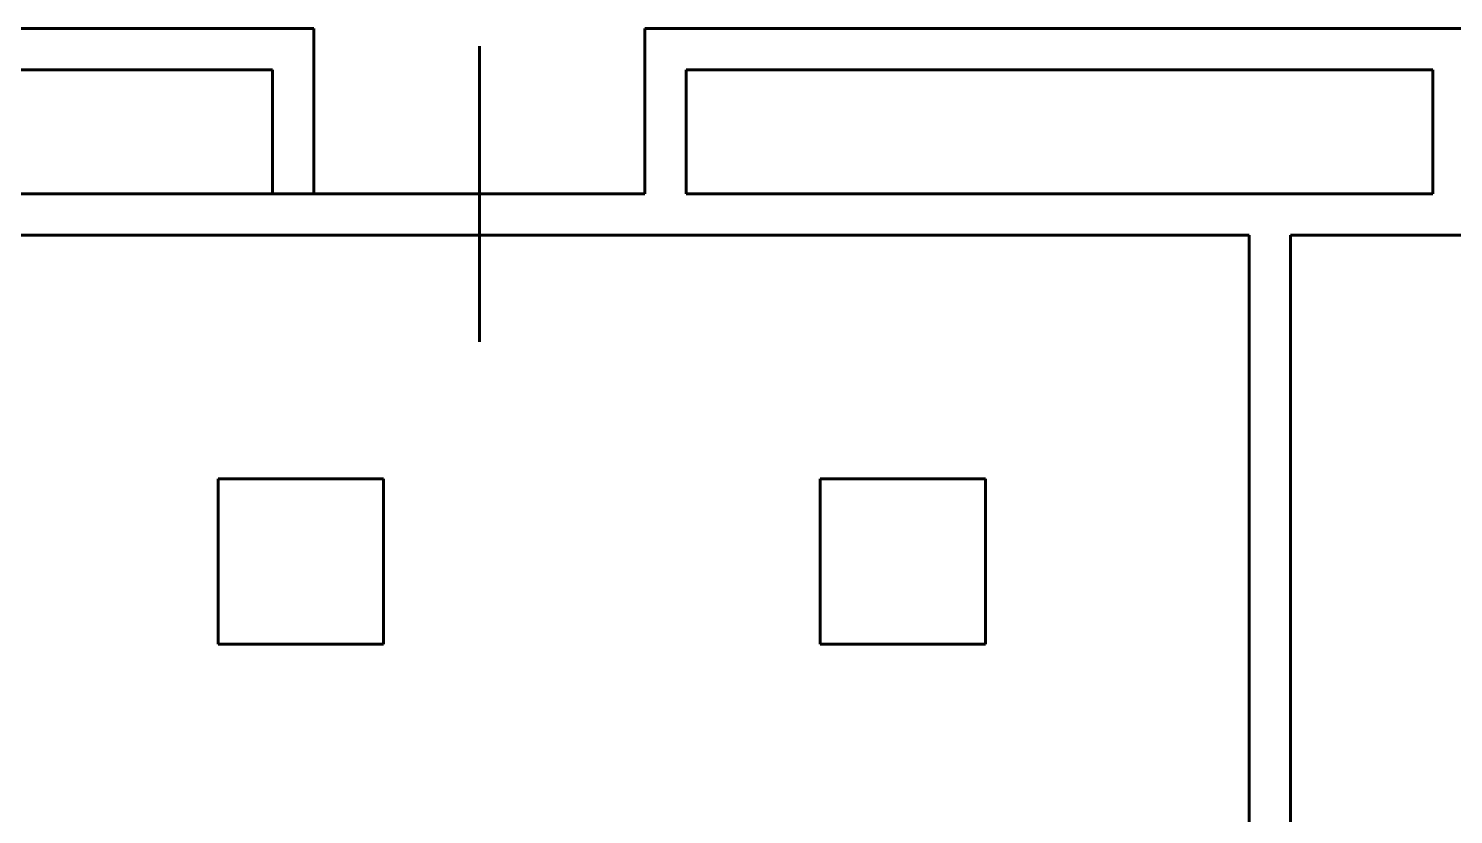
# Model space of a CAD drawing. Extents: x 0 to 297, y 0 to 292.
# Drawn here: x 143.35 to 160.57, y 78.11 to 87.61 of the extents above; entities that cross this region are included whole.
import ezdxf

# ---------------------------------------------------------------- set-up
doc = ezdxf.new("R2010")
doc.units = 0
doc.header["$MEASUREMENT"] = 0
doc.linetypes.add('K5LT_BASIC', pattern=[0])
doc.layers.add('Системный слой', color=7, linetype='Continuous')

# ---------------------------------------------------------------- blocks, each defined once
blk = doc.blocks.new('*U')
at = {"layer": 'Системный слой', "linetype": 'K5LT_BASIC', "lineweight": 60}
for p, q in [((147.641, 82.164), (145.641, 82.164)), ((145.641, 82.164), (145.641, 80.164)), ((147.641, 80.164), (147.641, 82.164)), ((154.917, 82.164), (152.917, 82.164)), ((152.917, 82.164), (152.917, 80.164)), ((154.917, 80.164), (154.917, 82.164)), ((145.641, 80.164), (147.641, 80.164)), ((152.917, 80.164), (154.917, 80.164))]:
    blk.add_line(p, q, dxfattribs=at)

msp = doc.modelspace()

# ---------------------------------------------------------------- linework, layer by layer
at = {"layer": 'Системный слой', "linetype": 'K5LT_BASIC', "lineweight": 60}
for p, q in [((126.6, 87.606), (146.798, 87.606)), ((146.798, 87.606), (146.799, 85.606)), ((150.799, 87.606), (160.821, 87.606)), ((150.799, 87.606), (150.799, 85.606)), ((148.799, 87.392), (148.799, 83.82)), ((127.1, 87.106), (146.299, 87.106)), ((146.299, 87.106), (146.299, 85.606)), ((151.299, 87.106), (151.299, 85.606)), ((160.321, 87.106), (151.299, 87.106)), ((160.321, 87.106), (160.321, 85.606)), ((127.1, 85.606), (146.799, 85.606)), ((146.799, 85.606), (150.799, 85.606)), ((160.321, 85.606), (151.299, 85.606)), ((142.6, 85.106), (158.1, 85.106)), ((158.1, 71.106), (158.1, 85.106)), ((158.6, 71.106), (158.6, 85.106)), ((158.6, 85.106), (166.1, 85.106))]:
    msp.add_line(p, q, dxfattribs=at)

# ---------------------------------------------------------------- block references
at = {"layer": 'Системный слой'}
msp.add_blockref('*U', (0, 0), dxfattribs=at)
msp.add_blockref('*U', (0, 0), dxfattribs=at)
msp.add_blockref('*U', (0, 0), dxfattribs=at)
msp.add_blockref('*U', (0, 0), dxfattribs=at)
msp.add_blockref('*U', (0, 0), dxfattribs=at)
msp.add_blockref('*U', (0, 0), dxfattribs=at)
msp.add_blockref('*U', (0, 0), dxfattribs=at)
msp.add_blockref('*U', (0, 0), dxfattribs=at)
msp.add_blockref('*U', (0, 0), dxfattribs=at)
msp.add_blockref('*U', (0, 0), dxfattribs=at)
msp.add_blockref('*U', (0, 0), dxfattribs=at)
msp.add_blockref('*U', (0, 0), dxfattribs=at)
msp.add_blockref('*U', (0, 0), dxfattribs=at)
msp.add_blockref('*U', (0, 0), dxfattribs=at)
msp.add_blockref('*U', (0, 0), dxfattribs=at)
msp.add_blockref('*U', (0, 0), dxfattribs=at)
msp.add_blockref('*U', (0, 0), dxfattribs=at)
msp.add_blockref('*U', (0, 0), dxfattribs=at)
msp.add_blockref('*U', (0, 0), dxfattribs=at)
msp.add_blockref('*U', (0, 0), dxfattribs=at)
msp.add_blockref('*U', (0, 0), dxfattribs=at)
msp.add_blockref('*U', (0, 0), dxfattribs=at)
msp.add_blockref('*U', (0, 0), dxfattribs=at)
msp.add_blockref('*U', (0, 0), dxfattribs=at)
msp.add_blockref('*U', (0, 0), dxfattribs=at)
msp.add_blockref('*U', (0, 0), dxfattribs=at)
msp.add_blockref('*U', (0, 0), dxfattribs=at)
msp.add_blockref('*U', (0, 0), dxfattribs=at)
msp.add_blockref('*U', (0, 0), dxfattribs=at)
msp.add_blockref('*U', (0, 0), dxfattribs=at)
msp.add_blockref('*U', (0, 0), dxfattribs=at)
msp.add_blockref('*U', (0, 0), dxfattribs=at)
msp.add_blockref('*U', (0, 0), dxfattribs=at)
msp.add_blockref('*U', (0, 0), dxfattribs=at)
msp.add_blockref('*U', (0, 0), dxfattribs=at)
msp.add_blockref('*U', (0, 0), dxfattribs=at)
msp.add_blockref('*U', (0, 0), dxfattribs=at)
msp.add_blockref('*U', (0, 0), dxfattribs=at)
msp.add_blockref('*U', (0, 0), dxfattribs=at)
msp.add_blockref('*U', (0, 0), dxfattribs=at)
msp.add_blockref('*U', (0, 0), dxfattribs=at)
msp.add_blockref('*U', (0, 0), dxfattribs=at)
msp.add_blockref('*U', (0, 0), dxfattribs=at)
msp.add_blockref('*U', (0, 0), dxfattribs=at)
msp.add_blockref('*U', (0, 0), dxfattribs=at)
msp.add_blockref('*U', (0, 0), dxfattribs=at)
msp.add_blockref('*U', (0, 0), dxfattribs=at)
msp.add_blockref('*U', (0, 0), dxfattribs=at)
msp.add_blockref('*U', (0, 0), dxfattribs=at)
msp.add_blockref('*U', (0, 0), dxfattribs=at)
msp.add_blockref('*U', (0, 0), dxfattribs=at)
msp.add_blockref('*U', (0, 0), dxfattribs=at)
msp.add_blockref('*U', (0, 0), dxfattribs=at)
msp.add_blockref('*U', (0, 0), dxfattribs=at)
msp.add_blockref('*U', (0, 0), dxfattribs=at)
msp.add_blockref('*U', (0, 0), dxfattribs=at)
msp.add_blockref('*U', (0, 0), dxfattribs=at)
msp.add_blockref('*U', (0, 0), dxfattribs=at)
msp.add_blockref('*U', (0, 0), dxfattribs=at)
msp.add_blockref('*U', (0, 0), dxfattribs=at)
msp.add_blockref('*U', (0, 0), dxfattribs=at)
msp.add_blockref('*U', (0, 0), dxfattribs=at)
msp.add_blockref('*U', (0, 0), dxfattribs=at)
msp.add_blockref('*U', (0, 0), dxfattribs=at)
msp.add_blockref('*U', (0, 0), dxfattribs=at)
msp.add_blockref('*U', (0, 0), dxfattribs=at)
msp.add_blockref('*U', (0, 0), dxfattribs=at)
msp.add_blockref('*U', (0, 0), dxfattribs=at)
msp.add_blockref('*U', (0, 0), dxfattribs=at)
msp.add_blockref('*U', (0, 0), dxfattribs=at)
msp.add_blockref('*U', (0, 0), dxfattribs=at)
msp.add_blockref('*U', (0, 0), dxfattribs=at)
msp.add_blockref('*U', (0, 0), dxfattribs=at)
msp.add_blockref('*U', (0, 0), dxfattribs=at)
msp.add_blockref('*U', (0, 0), dxfattribs=at)
msp.add_blockref('*U', (0, 0), dxfattribs=at)
msp.add_blockref('*U', (0, 0), dxfattribs=at)
msp.add_blockref('*U', (0, 0), dxfattribs=at)
msp.add_blockref('*U', (0, 0), dxfattribs=at)
msp.add_blockref('*U', (0, 0), dxfattribs=at)
msp.add_blockref('*U', (0, 0), dxfattribs=at)
msp.add_blockref('*U', (0, 0), dxfattribs=at)
msp.add_blockref('*U', (0, 0), dxfattribs=at)
msp.add_blockref('*U', (0, 0), dxfattribs=at)
msp.add_blockref('*U', (0, 0), dxfattribs=at)
msp.add_blockref('*U', (0, 0), dxfattribs=at)
msp.add_blockref('*U', (0, 0), dxfattribs=at)
msp.add_blockref('*U', (0, 0), dxfattribs=at)
msp.add_blockref('*U', (0, 0), dxfattribs=at)
msp.add_blockref('*U', (0, 0), dxfattribs=at)
msp.add_blockref('*U', (0, 0), dxfattribs=at)
msp.add_blockref('*U', (0, 0), dxfattribs=at)
msp.add_blockref('*U', (0, 0), dxfattribs=at)
msp.add_blockref('*U', (0, 0), dxfattribs=at)
msp.add_blockref('*U', (0, 0), dxfattribs=at)
msp.add_blockref('*U', (0, 0), dxfattribs=at)
msp.add_blockref('*U', (0, 0), dxfattribs=at)
msp.add_blockref('*U', (0, 0), dxfattribs=at)
msp.add_blockref('*U', (0, 0), dxfattribs=at)
msp.add_blockref('*U', (0, 0), dxfattribs=at)
msp.add_blockref('*U', (0, 0), dxfattribs=at)
msp.add_blockref('*U', (0, 0), dxfattribs=at)
msp.add_blockref('*U', (0, 0), dxfattribs=at)
msp.add_blockref('*U', (0, 0), dxfattribs=at)
msp.add_blockref('*U', (0, 0), dxfattribs=at)
msp.add_blockref('*U', (0, 0), dxfattribs=at)
msp.add_blockref('*U', (0, 0), dxfattribs=at)
msp.add_blockref('*U', (0, 0), dxfattribs=at)
msp.add_blockref('*U', (0, 0), dxfattribs=at)
msp.add_blockref('*U', (0, 0), dxfattribs=at)
msp.add_blockref('*U', (0, 0), dxfattribs=at)
msp.add_blockref('*U', (0, 0), dxfattribs=at)
msp.add_blockref('*U', (0, 0), dxfattribs=at)
msp.add_blockref('*U', (0, 0), dxfattribs=at)
msp.add_blockref('*U', (0, 0), dxfattribs=at)
msp.add_blockref('*U', (0, 0), dxfattribs=at)
msp.add_blockref('*U', (0, 0), dxfattribs=at)
msp.add_blockref('*U', (0, 0), dxfattribs=at)
msp.add_blockref('*U', (0, 0), dxfattribs=at)
msp.add_blockref('*U', (0, 0), dxfattribs=at)
msp.add_blockref('*U', (0, 0), dxfattribs=at)
msp.add_blockref('*U', (0, 0), dxfattribs=at)
msp.add_blockref('*U', (0, 0), dxfattribs=at)
msp.add_blockref('*U', (0, 0), dxfattribs=at)
msp.add_blockref('*U', (0, 0), dxfattribs=at)
msp.add_blockref('*U', (0, 0), dxfattribs=at)
msp.add_blockref('*U', (0, 0), dxfattribs=at)
msp.add_blockref('*U', (0, 0), dxfattribs=at)
msp.add_blockref('*U', (0, 0), dxfattribs=at)
msp.add_blockref('*U', (0, 0), dxfattribs=at)
msp.add_blockref('*U', (0, 0), dxfattribs=at)
msp.add_blockref('*U', (0, 0), dxfattribs=at)
msp.add_blockref('*U', (0, 0), dxfattribs=at)
msp.add_blockref('*U', (0, 0), dxfattribs=at)
msp.add_blockref('*U', (0, 0), dxfattribs=at)
msp.add_blockref('*U', (0, 0), dxfattribs=at)
msp.add_blockref('*U', (0, 0), dxfattribs=at)
msp.add_blockref('*U', (0, 0), dxfattribs=at)
msp.add_blockref('*U', (0, 0), dxfattribs=at)
msp.add_blockref('*U', (0, 0), dxfattribs=at)
msp.add_blockref('*U', (0, 0), dxfattribs=at)
msp.add_blockref('*U', (0, 0), dxfattribs=at)
msp.add_blockref('*U', (0, 0), dxfattribs=at)
msp.add_blockref('*U', (0, 0), dxfattribs=at)
msp.add_blockref('*U', (0, 0), dxfattribs=at)
msp.add_blockref('*U', (0, 0), dxfattribs=at)
msp.add_blockref('*U', (0, 0), dxfattribs=at)
msp.add_blockref('*U', (0, 0), dxfattribs=at)
msp.add_blockref('*U', (0, 0), dxfattribs=at)
msp.add_blockref('*U', (0, 0), dxfattribs=at)
msp.add_blockref('*U', (0, 0), dxfattribs=at)
msp.add_blockref('*U', (0, 0), dxfattribs=at)
msp.add_blockref('*U', (0, 0), dxfattribs=at)
msp.add_blockref('*U', (0, 0), dxfattribs=at)
msp.add_blockref('*U', (0, 0), dxfattribs=at)
msp.add_blockref('*U', (0, 0), dxfattribs=at)
msp.add_blockref('*U', (0, 0), dxfattribs=at)
msp.add_blockref('*U', (0, 0), dxfattribs=at)
msp.add_blockref('*U', (0, 0), dxfattribs=at)
msp.add_blockref('*U', (0, 0), dxfattribs=at)
msp.add_blockref('*U', (0, 0), dxfattribs=at)
msp.add_blockref('*U', (0, 0), dxfattribs=at)
msp.add_blockref('*U', (0, 0), dxfattribs=at)
msp.add_blockref('*U', (0, 0), dxfattribs=at)
msp.add_blockref('*U', (0, 0), dxfattribs=at)
msp.add_blockref('*U', (0, 0), dxfattribs=at)
msp.add_blockref('*U', (0, 0), dxfattribs=at)
msp.add_blockref('*U', (0, 0), dxfattribs=at)
msp.add_blockref('*U', (0, 0), dxfattribs=at)
msp.add_blockref('*U', (0, 0), dxfattribs=at)
msp.add_blockref('*U', (0, 0), dxfattribs=at)
msp.add_blockref('*U', (0, 0), dxfattribs=at)
msp.add_blockref('*U', (0, 0), dxfattribs=at)
msp.add_blockref('*U', (0, 0), dxfattribs=at)
msp.add_blockref('*U', (0, 0), dxfattribs=at)
msp.add_blockref('*U', (0, 0), dxfattribs=at)
msp.add_blockref('*U', (0, 0), dxfattribs=at)
msp.add_blockref('*U', (0, 0), dxfattribs=at)
msp.add_blockref('*U', (0, 0), dxfattribs=at)
msp.add_blockref('*U', (0, 0), dxfattribs=at)
msp.add_blockref('*U', (0, 0), dxfattribs=at)
msp.add_blockref('*U', (0, 0), dxfattribs=at)
msp.add_blockref('*U', (0, 0), dxfattribs=at)
msp.add_blockref('*U', (0, 0), dxfattribs=at)
msp.add_blockref('*U', (0, 0), dxfattribs=at)
msp.add_blockref('*U', (0, 0), dxfattribs=at)
msp.add_blockref('*U', (0, 0), dxfattribs=at)
msp.add_blockref('*U', (0, 0), dxfattribs=at)
msp.add_blockref('*U', (0, 0), dxfattribs=at)
msp.add_blockref('*U', (0, 0), dxfattribs=at)
msp.add_blockref('*U', (0, 0), dxfattribs=at)
msp.add_blockref('*U', (0, 0), dxfattribs=at)
msp.add_blockref('*U', (0, 0), dxfattribs=at)
msp.add_blockref('*U', (0, 0), dxfattribs=at)
msp.add_blockref('*U', (0, 0), dxfattribs=at)
msp.add_blockref('*U', (0, 0), dxfattribs=at)
msp.add_blockref('*U', (0, 0), dxfattribs=at)
msp.add_blockref('*U', (0, 0), dxfattribs=at)
msp.add_blockref('*U', (0, 0), dxfattribs=at)
msp.add_blockref('*U', (0, 0), dxfattribs=at)
msp.add_blockref('*U', (0, 0), dxfattribs=at)
msp.add_blockref('*U', (0, 0), dxfattribs=at)
msp.add_blockref('*U', (0, 0), dxfattribs=at)
msp.add_blockref('*U', (0, 0), dxfattribs=at)
msp.add_blockref('*U', (0, 0), dxfattribs=at)
msp.add_blockref('*U', (0, 0), dxfattribs=at)
msp.add_blockref('*U', (0, 0), dxfattribs=at)
msp.add_blockref('*U', (0, 0), dxfattribs=at)
msp.add_blockref('*U', (0, 0), dxfattribs=at)
msp.add_blockref('*U', (0, 0), dxfattribs=at)
msp.add_blockref('*U', (0, 0), dxfattribs=at)
msp.add_blockref('*U', (0, 0), dxfattribs=at)
msp.add_blockref('*U', (0, 0), dxfattribs=at)
msp.add_blockref('*U', (0, 0), dxfattribs=at)
msp.add_blockref('*U', (0, 0), dxfattribs=at)
msp.add_blockref('*U', (0, 0), dxfattribs=at)
msp.add_blockref('*U', (0, 0), dxfattribs=at)
msp.add_blockref('*U', (0, 0), dxfattribs=at)
msp.add_blockref('*U', (0, 0), dxfattribs=at)
msp.add_blockref('*U', (0, 0), dxfattribs=at)
msp.add_blockref('*U', (0, 0), dxfattribs=at)
msp.add_blockref('*U', (0, 0), dxfattribs=at)
msp.add_blockref('*U', (0, 0), dxfattribs=at)
msp.add_blockref('*U', (0, 0), dxfattribs=at)
msp.add_blockref('*U', (0, 0), dxfattribs=at)
msp.add_blockref('*U', (0, 0), dxfattribs=at)
msp.add_blockref('*U', (0, 0), dxfattribs=at)
msp.add_blockref('*U', (0, 0), dxfattribs=at)
msp.add_blockref('*U', (0, 0), dxfattribs=at)
msp.add_blockref('*U', (0, 0), dxfattribs=at)
msp.add_blockref('*U', (0, 0), dxfattribs=at)
msp.add_blockref('*U', (0, 0), dxfattribs=at)
msp.add_blockref('*U', (0, 0), dxfattribs=at)
msp.add_blockref('*U', (0, 0), dxfattribs=at)
msp.add_blockref('*U', (0, 0), dxfattribs=at)
msp.add_blockref('*U', (0, 0), dxfattribs=at)
msp.add_blockref('*U', (0, 0), dxfattribs=at)
msp.add_blockref('*U', (0, 0), dxfattribs=at)
msp.add_blockref('*U', (0, 0), dxfattribs=at)
msp.add_blockref('*U', (0, 0), dxfattribs=at)
msp.add_blockref('*U', (0, 0), dxfattribs=at)
msp.add_blockref('*U', (0, 0), dxfattribs=at)
msp.add_blockref('*U', (0, 0), dxfattribs=at)
msp.add_blockref('*U', (0, 0), dxfattribs=at)
msp.add_blockref('*U', (0, 0), dxfattribs=at)
msp.add_blockref('*U', (0, 0), dxfattribs=at)
msp.add_blockref('*U', (0, 0), dxfattribs=at)
msp.add_blockref('*U', (0, 0), dxfattribs=at)
msp.add_blockref('*U', (0, 0), dxfattribs=at)
msp.add_blockref('*U', (0, 0), dxfattribs=at)
msp.add_blockref('*U', (0, 0), dxfattribs=at)
msp.add_blockref('*U', (0, 0), dxfattribs=at)
msp.add_blockref('*U', (0, 0), dxfattribs=at)
msp.add_blockref('*U', (0, 0), dxfattribs=at)
msp.add_blockref('*U', (0, 0), dxfattribs=at)
msp.add_blockref('*U', (0, 0), dxfattribs=at)
msp.add_blockref('*U', (0, 0), dxfattribs=at)
msp.add_blockref('*U', (0, 0), dxfattribs=at)
msp.add_blockref('*U', (0, 0), dxfattribs=at)
msp.add_blockref('*U', (0, 0), dxfattribs=at)
msp.add_blockref('*U', (0, 0), dxfattribs=at)
msp.add_blockref('*U', (0, 0), dxfattribs=at)
msp.add_blockref('*U', (0, 0), dxfattribs=at)
msp.add_blockref('*U', (0, 0), dxfattribs=at)
msp.add_blockref('*U', (0, 0), dxfattribs=at)
msp.add_blockref('*U', (0, 0), dxfattribs=at)
msp.add_blockref('*U', (0, 0), dxfattribs=at)
msp.add_blockref('*U', (0, 0), dxfattribs=at)
msp.add_blockref('*U', (0, 0), dxfattribs=at)
msp.add_blockref('*U', (0, 0), dxfattribs=at)
msp.add_blockref('*U', (0, 0), dxfattribs=at)
msp.add_blockref('*U', (0, 0), dxfattribs=at)
msp.add_blockref('*U', (0, 0), dxfattribs=at)
msp.add_blockref('*U', (0, 0), dxfattribs=at)
msp.add_blockref('*U', (0, 0), dxfattribs=at)
msp.add_blockref('*U', (0, 0), dxfattribs=at)
msp.add_blockref('*U', (0, 0), dxfattribs=at)
msp.add_blockref('*U', (0, 0), dxfattribs=at)
msp.add_blockref('*U', (0, 0), dxfattribs=at)
msp.add_blockref('*U', (0, 0), dxfattribs=at)
msp.add_blockref('*U', (0, 0), dxfattribs=at)
msp.add_blockref('*U', (0, 0), dxfattribs=at)
msp.add_blockref('*U', (0, 0), dxfattribs=at)
msp.add_blockref('*U', (0, 0), dxfattribs=at)
msp.add_blockref('*U', (0, 0), dxfattribs=at)
msp.add_blockref('*U', (0, 0), dxfattribs=at)
msp.add_blockref('*U', (0, 0), dxfattribs=at)
msp.add_blockref('*U', (0, 0), dxfattribs=at)
msp.add_blockref('*U', (0, 0), dxfattribs=at)
msp.add_blockref('*U', (0, 0), dxfattribs=at)
msp.add_blockref('*U', (0, 0), dxfattribs=at)
msp.add_blockref('*U', (0, 0), dxfattribs=at)
msp.add_blockref('*U', (0, 0), dxfattribs=at)
msp.add_blockref('*U', (0, 0), dxfattribs=at)
msp.add_blockref('*U', (0, 0), dxfattribs=at)
msp.add_blockref('*U', (0, 0), dxfattribs=at)
msp.add_blockref('*U', (0, 0), dxfattribs=at)
msp.add_blockref('*U', (0, 0), dxfattribs=at)
msp.add_blockref('*U', (0, 0), dxfattribs=at)
msp.add_blockref('*U', (0, 0), dxfattribs=at)
msp.add_blockref('*U', (0, 0), dxfattribs=at)
msp.add_blockref('*U', (0, 0), dxfattribs=at)
msp.add_blockref('*U', (0, 0), dxfattribs=at)
msp.add_blockref('*U', (0, 0), dxfattribs=at)
msp.add_blockref('*U', (0, 0), dxfattribs=at)

doc.saveas('drawing.dxf')
